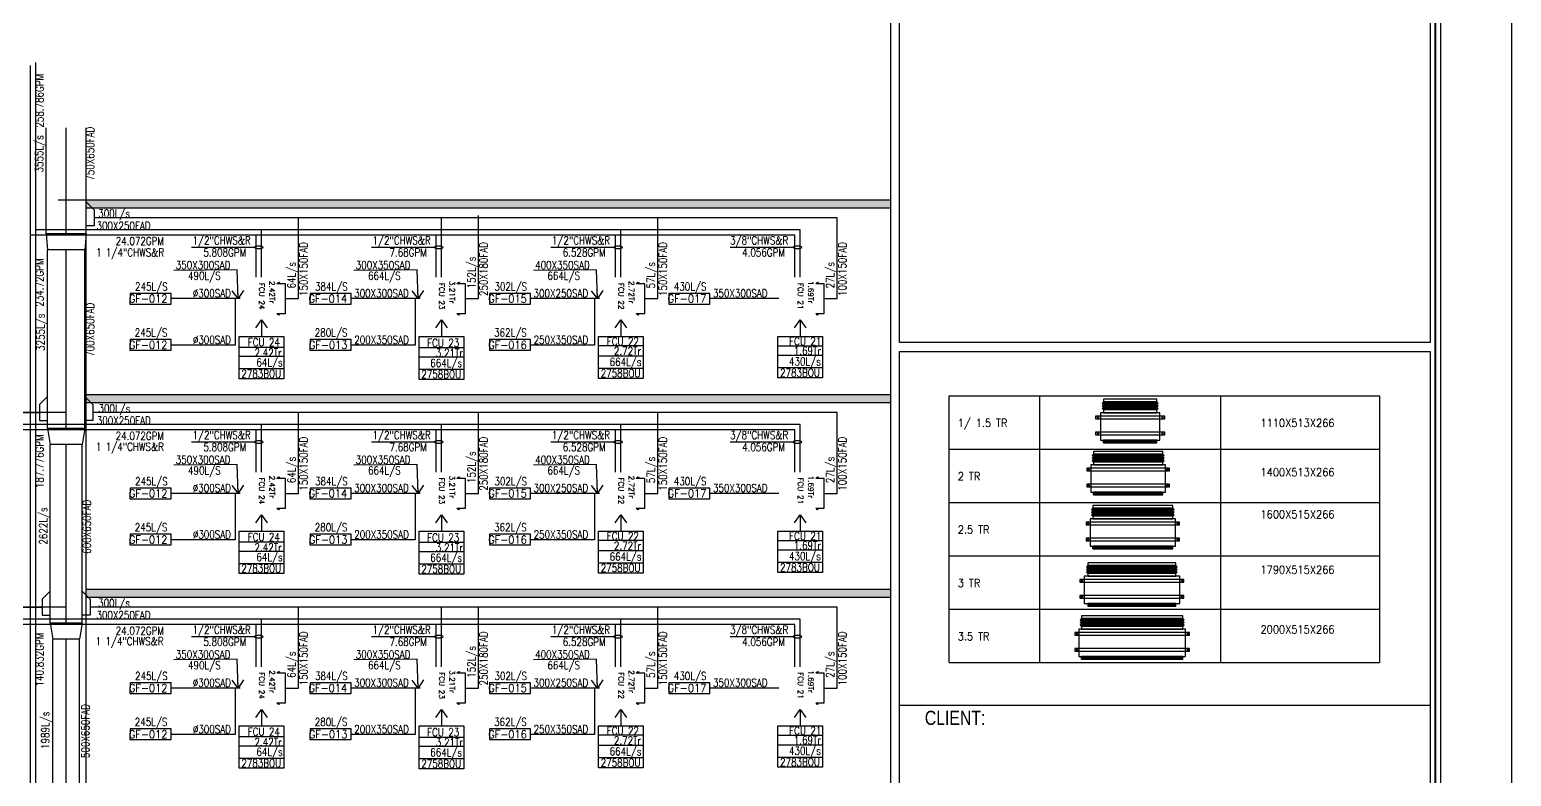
# Model space of a CAD drawing. Header units: millimetres. Extents: x -1288794 to 2153086, y -2701644 to -1428868.
# Drawn here: x 1754159 to 1781931, y -1500643 to -1486644 of the extents above; entities that cross this region are included whole.
import ezdxf

# ---------------------------------------------------------------- set-up
doc = ezdxf.new("R2010")
doc.units = ezdxf.units.MM
doc.header["$LTSCALE"] = 100
for name, color, linetype in [('A-ANNO-TEXT', 8, 'Continuous'), ('A-WALL-FULL', 8, 'Continuous'), ('AC-CHILLED WATER TEXT', 41, 'Continuous'), ('AC-CHR', 60, 'Continuous'), ('AC-CHS', 30, 'Continuous'), ('AC-FAD', 6, 'Continuous'), ('AC-FAD TEXT', 6, 'Continuous'), ('AC-HLTEXT', 100, 'Continuous'), ('AC-SAD', 3, 'Continuous'), ('AC-SAD TEXT', 3, 'Continuous'), ('DAIMENTION', 32, 'Continuous'), ('FCU-AC', 160, 'Continuous'), ('LOGO LINE', 7, 'Continuous'), ('LOGO1LINE', 7, 'Continuous'), ('TEXT', 4, 'Continuous')]:
    doc.layers.add(name, color=color, linetype=linetype)
doc.styles.add('ISTILO', font='sanss___.ttf', dxfattribs={"width": 0.8, "height": 400})
doc.styles.add('ROMAND', font='romand')
doc.styles.add('ROMANS', font='romans.shx', dxfattribs={"width": 0.8})
doc.styles.add('SIMPLEX', font='simplex.shx', dxfattribs={"width": 0.8})
doc.dimstyles.new('100 of DIM2', dxfattribs={"dimscale": 0, "dimtxt": 200, "dimasz": 150, "dimexe": 75, "dimexo": 200, "dimgap": 75, "dimtad": 1, "dimdec": 0, "dimrnd": 5, "dimzin": 0, "dimdsep": 46, "dimtxsty": 'ROMANS', "dimblk": 'ARCHTICK', "dimcen": 100, "dimclrd": 94, "dimclre": 94, "dimclrt": 2, "dimadec": 0, "dimazin": 0, "dimtfac": 1, "dimtdec": 0, "dimtofl": 0, "dimtmove": 2, "dimatfit": 3, "dimldrblk": 'OPEN90', "dimfxl": 75, "dimtolj": 1, "dimtzin": 0, "dimarcsym": 0})

# ---------------------------------------------------------------- blocks, each defined once
blk = doc.blocks.new('fcu 3.5 tr')
at = {"layer": 'FCU-AC'}
h = blk.add_hatch(dxfattribs=at)
h.set_pattern_fill('NET', color=3)
h.paths.add_polyline_path([(100970, -1580238), (99070, -1580238), (99070, -1580288), (100970, -1580288)])
for p, q in [((99045, -1579550), (99070, -1579525)), ((100995, -1579550), (99045, -1579550)), ((99045, -1579550), (99070, -1579575)), ((99045, -1579600), (99070, -1579575)), ((100995, -1579600), (99045, -1579600)), ((99045, -1579600), (99070, -1579625)), ((99045, -1579650), (99070, -1579625)), ((100995, -1579650), (99045, -1579650)), ((99045, -1579650), (99070, -1579675)), ((100970, -1579525), (99070, -1579525)), ((100970, -1579575), (99070, -1579575)), ((100970, -1579575), (99070, -1579575)), ((100970, -1579625), (99070, -1579625)), ((100970, -1579625), (99070, -1579625)), ((100995, -1579550), (100970, -1579525)), ((100995, -1579550), (100970, -1579575)), ((100995, -1579600), (100970, -1579575)), ((100995, -1579600), (100970, -1579625)), ((100995, -1579650), (100970, -1579625)), ((100995, -1579650), (100970, -1579675))]:
    blk.add_line(p, q, dxfattribs=at)
at = {"layer": 'FCU-AC', "color": 1}
for p, q in [((100970, -1579475), (99070, -1579475)), ((99070, -1579475), (99070, -1579525)), ((99070, -1579525), (100970, -1579525)), ((100970, -1579525), (100970, -1579475)), ((100970, -1579675), (99070, -1579675)), ((99070, -1579675), (99070, -1579725)), ((99070, -1579725), (100970, -1579725)), ((100970, -1579725), (100970, -1579675))]:
    blk.add_line(p, q, dxfattribs=at)
at = {"layer": 'FCU-AC', "color": 6}
for points in [[(98945, -1579838), (101095, -1579838), (101095, -1579788), (98945, -1579788)], [(98945, -1580138), (101095, -1580138), (101095, -1580088), (98945, -1580088)]]:
    blk.add_lwpolyline(points, close=True, dxfattribs=at)
at = {"layer": 'FCU-AC'}
blk.add_lwpolyline([(99020, -1580238), (101020, -1580238), (101020, -1579725), (99020, -1579725)], close=True, dxfattribs=at)
at = {"layer": 'FCU-AC', "color": 3}
blk.add_lwpolyline([(99070, -1580288), (100970, -1580288), (100970, -1580238), (99070, -1580238)], close=True, dxfattribs=at)
at = {"layer": 'FCU-AC', "color": 6}
for centre in [(98982, -1579813), (101057, -1579813), (98982, -1580113), (101057, -1580113)]:
    blk.add_circle(centre, 12.5, dxfattribs=at)
blk = doc.blocks.new('fcu-1    1.5 tr')
h = blk.add_hatch()
h.set_pattern_fill('NET', color=3)
h.paths.add_polyline_path([(78733, -1589179), (77733, -1589179), (77733, -1589229), (78733, -1589229)])
at = {"color": 3}
blk.add_lwpolyline([(77733, -1589229), (78733, -1589229), (78733, -1589179), (77733, -1589179)], close=True, dxfattribs=at)
at = {"layer": 'FCU-AC', "color": 5}
for p, q in [((77733, -1588466), (77708, -1588491)), ((78758, -1588491), (77708, -1588491)), ((77733, -1588516), (77708, -1588491)), ((77733, -1588516), (77708, -1588541)), ((78758, -1588541), (77708, -1588541)), ((77733, -1588566), (77708, -1588541)), ((78733, -1588516), (77733, -1588516)), ((78758, -1588491), (78733, -1588466)), ((78758, -1588491), (78733, -1588516)), ((78758, -1588541), (78733, -1588516)), ((78758, -1588541), (78733, -1588566)), ((77733, -1588566), (77708, -1588591)), ((78758, -1588591), (77708, -1588591)), ((77733, -1588616), (77708, -1588591)), ((78733, -1588566), (77733, -1588566)), ((78758, -1588591), (78733, -1588566)), ((78758, -1588591), (78733, -1588616))]:
    blk.add_line(p, q, dxfattribs=at)
at = {"layer": 'FCU-AC', "color": 1}
for p, q in [((78733, -1588416), (77733, -1588416)), ((77733, -1588416), (77733, -1588466)), ((77733, -1588466), (78733, -1588466)), ((78733, -1588466), (78733, -1588416)), ((78733, -1588616), (77733, -1588616)), ((77733, -1588616), (77733, -1588666)), ((77733, -1588666), (78733, -1588666)), ((78733, -1588666), (78733, -1588616))]:
    blk.add_line(p, q, dxfattribs=at)
at = {"layer": 'FCU-AC'}
for p, q in [((78733, -1588466), (77733, -1588466)), ((78788, -1588666), (77678, -1588666)), ((77678, -1588666), (77678, -1589179)), ((78788, -1589179), (78788, -1588666)), ((77678, -1589179), (78788, -1589179))]:
    blk.add_line(p, q, dxfattribs=at)
at = {"layer": 'FCU-AC', "color": 2}
for p, q in [((78733, -1588516), (77733, -1588516)), ((78733, -1588566), (77733, -1588566))]:
    blk.add_line(p, q, dxfattribs=at)
at = {"layer": 'FCU-AC', "color": 6}
for points in [[(77583, -1588779), (78883, -1588779), (78883, -1588729), (77583, -1588729)], [(77583, -1589079), (78883, -1589079), (78883, -1589029), (77583, -1589029)]]:
    blk.add_lwpolyline(points, close=True, dxfattribs=at)
for centre in [(77629, -1588755), (78837, -1588755), (77629, -1589055), (78837, -1589055)]:
    blk.add_circle(centre, 12.5, dxfattribs=at)
blk = doc.blocks.new('fcu 2 tr')
h = blk.add_hatch()
h.set_pattern_fill('NET', color=3)
h.paths.add_polyline_path([(80954, -1588493), (79654, -1588493), (79654, -1588543), (80954, -1588543)])
at = {"layer": 'FCU-AC'}
for p, q in [((79654, -1587780), (79629, -1587805)), ((80979, -1587805), (79629, -1587805)), ((79654, -1587830), (79629, -1587805)), ((79654, -1587830), (79629, -1587855)), ((80979, -1587855), (79629, -1587855)), ((79654, -1587880), (79629, -1587855)), ((79654, -1587880), (79629, -1587905)), ((80979, -1587905), (79629, -1587905)), ((79654, -1587930), (79629, -1587905)), ((80954, -1587780), (79654, -1587780)), ((80954, -1587830), (79654, -1587830)), ((80954, -1587830), (79654, -1587830)), ((80954, -1587880), (79654, -1587880)), ((80954, -1587880), (79654, -1587880)), ((80954, -1587780), (80979, -1587805)), ((80954, -1587830), (80979, -1587805)), ((80954, -1587830), (80979, -1587855)), ((80954, -1587880), (80979, -1587855)), ((80954, -1587880), (80979, -1587905)), ((80954, -1587930), (80979, -1587905))]:
    blk.add_line(p, q, dxfattribs=at)
at = {"layer": 'FCU-AC', "color": 1}
for p, q in [((80954, -1587730), (79654, -1587730)), ((79654, -1587730), (79654, -1587780)), ((79654, -1587780), (80954, -1587780)), ((80954, -1587930), (79654, -1587930)), ((79654, -1587930), (79654, -1587980)), ((79654, -1587980), (80954, -1587980)), ((80954, -1587780), (80954, -1587730)), ((80954, -1587980), (80954, -1587930))]:
    blk.add_line(p, q, dxfattribs=at)
at = {"layer": 'FCU-AC'}
blk.add_lwpolyline([(79604, -1588493), (81004, -1588493), (81004, -1587980), (79604, -1587980)], close=True, dxfattribs=at)
at = {"layer": 'FCU-AC', "color": 6}
for points in [[(79529, -1588093), (81079, -1588093), (81079, -1588043), (79529, -1588043)], [(79529, -1588393), (81079, -1588393), (81079, -1588343), (79529, -1588343)]]:
    blk.add_lwpolyline(points, close=True, dxfattribs=at)
at = {"layer": 'FCU-AC', "color": 3}
blk.add_lwpolyline([(79654, -1588543), (80954, -1588543), (80954, -1588493), (79654, -1588493)], close=True, dxfattribs=at)
at = {"layer": 'FCU-AC', "color": 6}
for centre in [(79566, -1588068), (81041, -1588068), (79566, -1588368), (81041, -1588368)]:
    blk.add_circle(centre, 12.5, dxfattribs=at)
blk = doc.blocks.new('fcu 2.5 tr')
h = blk.add_hatch()
h.set_pattern_fill('NET', color=3)
h.paths.add_polyline_path([(83172, -1587743), (81672, -1587743), (81672, -1587793), (83172, -1587793)])
at = {"layer": 'FCU-AC'}
for p, q in [((81672, -1587030), (81647, -1587055)), ((83197, -1587055), (81647, -1587055)), ((81672, -1587080), (81647, -1587055)), ((81672, -1587080), (81647, -1587105)), ((83197, -1587105), (81647, -1587105)), ((81672, -1587130), (81647, -1587105)), ((81672, -1587130), (81647, -1587155)), ((83197, -1587155), (81647, -1587155)), ((81672, -1587180), (81647, -1587155)), ((83172, -1587030), (81672, -1587030)), ((83172, -1587080), (81672, -1587080)), ((83172, -1587080), (81672, -1587080)), ((83172, -1587130), (81672, -1587130)), ((83172, -1587130), (81672, -1587130)), ((83197, -1587055), (83172, -1587030)), ((83197, -1587055), (83172, -1587080)), ((83197, -1587105), (83172, -1587080)), ((83197, -1587105), (83172, -1587130)), ((83197, -1587155), (83172, -1587130)), ((83197, -1587155), (83172, -1587180))]:
    blk.add_line(p, q, dxfattribs=at)
at = {"layer": 'FCU-AC', "color": 1}
for p, q in [((83172, -1586980), (81672, -1586980)), ((81672, -1586980), (81672, -1587030)), ((81672, -1587030), (83172, -1587030)), ((83172, -1587030), (83172, -1586980)), ((83172, -1587180), (81672, -1587180)), ((81672, -1587180), (81672, -1587230)), ((81672, -1587230), (83172, -1587230)), ((83172, -1587230), (83172, -1587180))]:
    blk.add_line(p, q, dxfattribs=at)
at = {"layer": 'FCU-AC', "color": 6}
for points in [[(81547, -1587343), (83297, -1587343), (83297, -1587293), (81547, -1587293)], [(81547, -1587643), (83297, -1587643), (83297, -1587593), (81547, -1587593)]]:
    blk.add_lwpolyline(points, close=True, dxfattribs=at)
at = {"layer": 'FCU-AC'}
blk.add_lwpolyline([(81622, -1587743), (83222, -1587743), (83222, -1587230), (81622, -1587230)], close=True, dxfattribs=at)
at = {"layer": 'FCU-AC', "color": 3}
blk.add_lwpolyline([(81672, -1587793), (83172, -1587793), (83172, -1587743), (81672, -1587743)], close=True, dxfattribs=at)
at = {"layer": 'FCU-AC', "color": 6}
for centre in [(81584, -1587318), (83259, -1587318), (81584, -1587618), (83259, -1587618)]:
    blk.add_circle(centre, 12.5, dxfattribs=at)
blk = doc.blocks.new('fcu 3 tr')
h = blk.add_hatch()
h.set_pattern_fill('NET', color=3)
h.paths.add_polyline_path([(86304, -1585367), (84654, -1585367), (84654, -1585417), (86304, -1585417)])
at = {"layer": 'FCU-AC'}
for p, q in [((84654, -1584654), (84629, -1584679)), ((86304, -1584654), (84654, -1584654)), ((86304, -1584654), (86329, -1584679)), ((86329, -1584679), (84629, -1584679)), ((84654, -1584704), (84629, -1584679)), ((84654, -1584704), (84629, -1584729)), ((86329, -1584729), (84629, -1584729)), ((84654, -1584754), (84629, -1584729)), ((84654, -1584754), (84629, -1584779)), ((86329, -1584779), (84629, -1584779)), ((84654, -1584804), (84629, -1584779)), ((86304, -1584704), (84654, -1584704)), ((86304, -1584704), (84654, -1584704)), ((86304, -1584754), (84654, -1584754)), ((86304, -1584754), (84654, -1584754)), ((86304, -1584704), (86329, -1584679)), ((86304, -1584704), (86329, -1584729)), ((86304, -1584754), (86329, -1584729)), ((86304, -1584754), (86329, -1584779)), ((86304, -1584804), (86329, -1584779))]:
    blk.add_line(p, q, dxfattribs=at)
at = {"layer": 'FCU-AC', "color": 1}
for p, q in [((86304, -1584604), (84654, -1584604)), ((84654, -1584604), (84654, -1584654)), ((84654, -1584654), (86304, -1584654)), ((86304, -1584654), (86304, -1584604)), ((86304, -1584804), (84654, -1584804)), ((84654, -1584804), (84654, -1584854)), ((84654, -1584854), (86304, -1584854)), ((86304, -1584854), (86304, -1584804))]:
    blk.add_line(p, q, dxfattribs=at)
at = {"layer": 'FCU-AC', "color": 6}
for points in [[(84504, -1584967), (86454, -1584967), (86454, -1584917), (84504, -1584917)], [(84504, -1585267), (86454, -1585267), (86454, -1585217), (84504, -1585217)]]:
    blk.add_lwpolyline(points, close=True, dxfattribs=at)
at = {"layer": 'FCU-AC'}
blk.add_lwpolyline([(84584, -1585367), (86374, -1585367), (86374, -1584854), (84584, -1584854)], close=True, dxfattribs=at)
at = {"layer": 'FCU-AC', "color": 3}
blk.add_lwpolyline([(84654, -1585417), (86304, -1585417), (86304, -1585367), (84654, -1585367)], close=True, dxfattribs=at)
at = {"layer": 'FCU-AC', "color": 6}
for centre in [(84544, -1584942), (86414, -1584942), (84544, -1585242), (86414, -1585242)]:
    blk.add_circle(centre, 12.5, dxfattribs=at)
blk = doc.blocks.new('A$C14952670')
at = {"layer": 'AC-FAD', "linetype": 'ByBlock'}
for p, q in [((29, 136), (0, 105)), ((30, 159), (1, 128)), ((30, 0), (30, 159)), ((589, 0), (30, 0)), ((589, 159), (589, 0)), ((589, 159), (619, 129)), ((589, 144), (619, 114))]:
    blk.add_line(p, q, dxfattribs=at)
blk = doc.blocks.new('_ArchTick')
at = {"color": 0, "linetype": 'ByBlock', "const_width": 0.15}
blk.add_lwpolyline([(-0.5, -0.5), (0.5, 0.5)], dxfattribs=at)

msp = doc.modelspace()

# ---------------------------------------------------------------- hatches: boundary and pattern name
at = {"layer": 'A-WALL-FULL', "true_color": 0xf26722}
h = msp.add_hatch(dxfattribs=at)
h.set_pattern_fill('AR-CONC', color=30)
h.set_pattern_definition([(50, (31557.68, 25700), (182.184669, -15.939086), [19.05, -209.55]), (355, (31557.68, 25700), (-35.243421, 191.056845), [15.24, -167.640584]), (100.451445, (31572.86, 25698.67), (146.941247, 175.117752), [16.190009, -178.090245]), (46.1842, (31557.68, 25750.8), (271.07904, -42.042328), [28.575, -314.325]), (96.635558, (31580.27, 25747.3), (237.404134, 247.426125), [24.285023, -267.135608]), (351.184151, (31557.68, 25750.8), (237.404134, 247.426125), [22.859967, -251.459732]), (21, (31583.08, 25738.1), (151.614391, -102.265198), [19.05, -209.55]), (326, (31583.08, 25738.1), (61.802028, 184.187966), [15.24, -167.64]), (71.451445, (31595.72, 25729.58), (213.416419, 81.922769), [16.190009, -178.089938]), (37.5, (31557.68, 25700), (3.0886033, 84.5550389), [0, -165.608, 0, -170.18, 0, -168.275]), (7.5, (31557.68, 25700), (66.8196625, 100.1805748), [0, -97.028, 0, -161.798, 0, -64.135]), (327.5, (31501.04, 25700), (135.5905952, -5.728744), [0, -63.5, 0, -198.12, 0, -262.89]), (317.5, (31475.64, 25700), (148.1291814, 25.426491), [0, -82.55, 0, -131.572, 0, -186.69])])
h.paths.add_polyline_path([(1770296.5, -1489835.5), (1755218.3, -1489835.5), (1755218.3, -1489985.5), (1770296.5, -1489985.5)])
h = msp.add_hatch(dxfattribs=at)
h.set_pattern_fill('AR-CONC', color=30)
h.set_pattern_definition([(50, (0, 22050), (182.184669, -15.939086), [19.05, -209.55]), (355, (0, 22050), (-35.243421, 191.056845), [15.24, -167.640584]), (100.451445, (15.18, 22048.67), (146.941247, 175.117752), [16.190009, -178.090245]), (46.1842, (0, 22100.8), (271.07904, -42.042328), [28.575, -314.325]), (96.635558, (22.6, 22097.3), (237.404134, 247.426125), [24.285023, -267.135608]), (351.184151, (0, 22100.8), (237.404134, 247.426125), [22.859967, -251.459732]), (21, (25.4, 22088.1), (151.614391, -102.265198), [19.05, -209.55]), (326, (25.4, 22088.1), (61.802028, 184.187966), [15.24, -167.64]), (71.451445, (38.03, 22079.58), (213.416419, 81.922769), [16.190009, -178.089938]), (37.5, (0, 22050), (3.0886033, 84.5550389), [0, -165.608, 0, -170.18, 0, -168.275]), (7.5, (0, 22050), (66.8196625, 100.1805748), [0, -97.028, 0, -161.798, 0, -64.135]), (327.5, (-56.64, 22050), (135.5905952, -5.728744), [0, -63.5, 0, -198.12, 0, -262.89]), (317.5, (-82.04, 22050), (148.1291814, 25.426491), [0, -82.55, 0, -131.572, 0, -186.69])])
h.paths.add_polyline_path([(1718990.8, -1493635.5), (1718990.8, -1493485.5), (1704697.8, -1493485.5), (1704697.8, -1493635.5)])
h.paths.add_polyline_path([(1751078, -1493635.5), (1751078, -1493485.5), (1723660.6, -1493485.5), (1723660.6, -1493635.5)])
h.paths.add_polyline_path([(1755218.3, -1493485.5), (1755218.3, -1493635.5), (1770296.5, -1493635.5), (1770296.5, -1493485.5)])
h = msp.add_hatch(dxfattribs=at)
h.set_pattern_fill('AR-CONC', color=30)
h.set_pattern_definition([(50, (0, 18400), (182.184669, -15.939086), [19.05, -209.55]), (355, (0, 18400), (-35.243421, 191.056845), [15.24, -167.640584]), (100.451445, (15.18, 18398.67), (146.941247, 175.117752), [16.190009, -178.090245]), (46.1842, (0, 18450.8), (271.07904, -42.042328), [28.575, -314.325]), (96.635558, (22.6, 18447.3), (237.404134, 247.426125), [24.285023, -267.135608]), (351.184151, (0, 18450.8), (237.404134, 247.426125), [22.859967, -251.459732]), (21, (25.4, 18438.1), (151.614391, -102.265198), [19.05, -209.55]), (326, (25.4, 18438.1), (61.802028, 184.187966), [15.24, -167.64]), (71.451445, (38.03, 18429.58), (213.416419, 81.922769), [16.190009, -178.089938]), (37.5, (0, 18400), (3.0886033, 84.5550389), [0, -165.608, 0, -170.18, 0, -168.275]), (7.5, (0, 18400), (66.8196625, 100.1805748), [0, -97.028, 0, -161.798, 0, -64.135]), (327.5, (-56.64, 18400), (135.5905952, -5.728744), [0, -63.5, 0, -198.12, 0, -262.89]), (317.5, (-82.04, 18400), (148.1291814, 25.426491), [0, -82.55, 0, -131.572, 0, -186.69])])
h.paths.add_polyline_path([(1718990.8, -1497285.5), (1718990.8, -1497135.5), (1704697.8, -1497135.5), (1704697.8, -1497285.5)])
h.paths.add_polyline_path([(1755218.3, -1497135.5), (1755218.3, -1497285.5), (1770296.5, -1497285.5), (1770296.5, -1497135.5)])
h.paths.add_polyline_path([(1751078, -1497285.5), (1751078, -1497135.5), (1723660.6, -1497135.5), (1723660.6, -1497285.5)])

# ---------------------------------------------------------------- linework, layer by layer
at = {"layer": 'A-ANNO-TEXT'}
for points in [[(1756810.9, -1491587.9), (1756041.4, -1491587.9), (1756040.1, -1491788.2), (1756809.7, -1491788.2)], [(1760184.7, -1491587.9), (1759415.1, -1491587.9), (1759413.8, -1491788.2), (1760183.4, -1491788.2)], [(1763546.7, -1491587.9), (1762777.1, -1491587.9), (1762775.8, -1491788.2), (1763545.4, -1491788.2)], [(1766909, -1491587.9), (1766139.4, -1491587.9), (1766138.1, -1491788.2), (1766907.7, -1491788.2)], [(1756810.3, -1492451.1), (1756040.8, -1492451.1), (1756039.5, -1492651.5), (1756809, -1492651.5)], [(1760184.1, -1492451.1), (1759414.5, -1492451.1), (1759413.2, -1492651.5), (1760182.8, -1492651.5)], [(1763546.1, -1492451.1), (1762776.5, -1492451.1), (1762775.2, -1492651.5), (1763544.8, -1492651.5)], [(1756810.9, -1495237.9), (1756041.4, -1495237.9), (1756040.1, -1495438.2), (1756809.7, -1495438.2)], [(1760184.7, -1495237.9), (1759415.1, -1495237.9), (1759413.8, -1495438.2), (1760183.4, -1495438.2)], [(1763546.7, -1495237.9), (1762777.1, -1495237.9), (1762775.8, -1495438.2), (1763545.4, -1495438.2)], [(1766909, -1495237.9), (1766139.4, -1495237.9), (1766138.1, -1495438.2), (1766907.7, -1495438.2)], [(1756810.3, -1496101.1), (1756040.8, -1496101.1), (1756039.5, -1496301.5), (1756809, -1496301.5)], [(1760184.1, -1496101.1), (1759414.5, -1496101.1), (1759413.2, -1496301.5), (1760182.8, -1496301.5)], [(1763546.1, -1496101.1), (1762776.5, -1496101.1), (1762775.2, -1496301.5), (1763544.8, -1496301.5)], [(1756810.9, -1498887.9), (1756041.4, -1498887.9), (1756040.1, -1499088.2), (1756809.7, -1499088.2)], [(1760184.7, -1498887.9), (1759415.1, -1498887.9), (1759413.8, -1499088.2), (1760183.4, -1499088.2)], [(1763546.7, -1498887.9), (1762777.1, -1498887.9), (1762775.8, -1499088.2), (1763545.4, -1499088.2)], [(1766909, -1498887.9), (1766139.4, -1498887.9), (1766138.1, -1499088.2), (1766907.7, -1499088.2)], [(1756810.3, -1499751.1), (1756040.8, -1499751.1), (1756039.5, -1499951.5), (1756809, -1499951.5)], [(1760184.1, -1499751.1), (1759414.5, -1499751.1), (1759413.2, -1499951.5), (1760182.8, -1499951.5)], [(1763546.1, -1499751.1), (1762776.5, -1499751.1), (1762775.2, -1499951.5), (1763544.8, -1499951.5)]]:
    msp.add_lwpolyline(points, close=True, dxfattribs=at)
at = {"layer": 'A-WALL-FULL'}
for p, q in [((1755218.3, -1508235.5), (1755218.3, -1489835.5)), ((1755218.3, -1489835.5), (1770296.5, -1489835.5)), ((1755218.3, -1489985.5), (1770296.5, -1489985.5)), ((1755218.3, -1493485.5), (1770296.5, -1493485.5)), ((1755218.3, -1493635.5), (1770296.5, -1493635.5)), ((1755218.3, -1497135.5), (1770296.5, -1497135.5)), ((1755218.3, -1497285.5), (1770296.5, -1497285.5))]:
    msp.add_line(p, q, dxfattribs=at)
at = {"layer": 'AC-CHILLED WATER TEXT'}
for p, q in [((1758374.9, -1490725.3), (1757193, -1490725.3)), ((1761748.6, -1490725.3), (1760566.8, -1490725.3)), ((1765110.6, -1490725.3), (1763928.8, -1490725.3)), ((1768472.9, -1490725.3), (1767291.1, -1490725.3)), ((1758374.9, -1494375.3), (1757193, -1494375.3)), ((1761748.6, -1494375.3), (1760566.8, -1494375.3)), ((1765110.6, -1494375.3), (1763928.8, -1494375.3)), ((1768472.9, -1494375.3), (1767291.1, -1494375.3)), ((1758374.9, -1498025.3), (1757193, -1498025.3)), ((1761748.6, -1498025.3), (1760566.8, -1498025.3)), ((1765110.6, -1498025.3), (1763928.8, -1498025.3)), ((1768472.9, -1498025.3), (1767291.1, -1498025.3))]:
    msp.add_line(p, q, dxfattribs=at)
at = {"layer": 'AC-CHILLED WATER TEXT', "extrusion": (0, 0, -1)}
for centre in [(1758454.4, -1490725.3), (1761828.2, -1490725.3), (1765190.2, -1490725.3), (1768552.5, -1490725.3), (1758454.4, -1494375.3), (1761828.2, -1494375.3), (1765190.2, -1494375.3), (1768552.5, -1494375.3), (1758454.4, -1498025.3), (1761828.2, -1498025.3), (1765190.2, -1498025.3), (1768552.5, -1498025.3)]:
    msp.add_ellipse(centre, major_axis=(-79.6, 0), ratio=0.2791271, dxfattribs=at)
at = {"layer": 'AC-CHR'}
for p, q in [((1754168.8, -1487317.9), (1754168.8, -1508746.8)), ((1768502.1, -1490496.8), (1754168.8, -1490496.8)), ((1758404.1, -1491287.2), (1758404.1, -1490496.8)), ((1761777.8, -1491287.2), (1761777.8, -1490496.8)), ((1765139.8, -1491287.2), (1765139.8, -1490496.8)), ((1768502.1, -1491287.2), (1768502.1, -1490496.8)), ((1768502.1, -1494146.8), (1740054.7, -1494146.8)), ((1758404.1, -1494937.2), (1758404.1, -1494146.8)), ((1761777.8, -1494937.2), (1761777.8, -1494146.8)), ((1765139.8, -1494937.2), (1765139.8, -1494146.8)), ((1768502.1, -1494937.2), (1768502.1, -1494146.8)), ((1768502.1, -1497796.8), (1740054.7, -1497796.8)), ((1758404.1, -1498587.2), (1758404.1, -1497796.8)), ((1761777.8, -1498587.2), (1761777.8, -1497796.8)), ((1765139.8, -1498587.2), (1765139.8, -1497796.8)), ((1768502.1, -1498587.2), (1768502.1, -1497796.8))]:
    msp.add_line(p, q, dxfattribs=at)
at = {"layer": 'AC-CHS'}
for p, q in [((1754268.8, -1487257.5), (1754268.8, -1508648.1)), ((1755218.3, -1489835.5), (1755218.3, -1488482.9)), ((1754693.3, -1489837.7), (1755218.3, -1489837.7)), ((1761877.8, -1491287.2), (1761877.8, -1490169.5)), ((1768602.1, -1490398.1), (1754268.8, -1490398.1)), ((1758504.1, -1491287.2), (1758504.1, -1490398.1)), ((1765239.8, -1491287.2), (1765239.8, -1490398.1)), ((1768602.1, -1491287.2), (1768602.1, -1490398.1)), ((1768602.1, -1494048.1), (1740154.7, -1494048.1)), ((1758504.1, -1494937.2), (1758504.1, -1494048.1)), ((1761877.8, -1494937.2), (1761877.8, -1494048.1)), ((1765239.8, -1494937.2), (1765239.8, -1494048.1)), ((1768602.1, -1494937.2), (1768602.1, -1494048.1)), ((1768602.1, -1497698.1), (1740154.7, -1497698.1)), ((1758504.1, -1498587.2), (1758504.1, -1497698.1)), ((1761877.8, -1498587.2), (1761877.8, -1497469.5)), ((1765239.8, -1498587.2), (1765239.8, -1497698.1)), ((1768602.1, -1498587.2), (1768602.1, -1497698.1))]:
    msp.add_line(p, q, dxfattribs=at)
at = {"layer": 'AC-FAD'}
for p, q in [((1754468.3, -1490469.5), (1754468.3, -1488482.9)), ((1754843.3, -1490469.5), (1754843.3, -1488482.9)), ((1755218.3, -1490469.5), (1755218.3, -1488482.9)), ((1755218.3, -1489869.5), (1755368.3, -1490019.5)), ((1755368.3, -1490019.5), (1755368.3, -1490319.5)), ((1769296.6, -1490169.5), (1755368.3, -1490169.5)), ((1759198.6, -1491687.2), (1759198.6, -1490169.5)), ((1762572.3, -1491687.2), (1762572.3, -1490129.9)), ((1765934.3, -1491687.2), (1765934.3, -1490169.5)), ((1769296.6, -1491687.2), (1769296.6, -1490169.5)), ((1755218.3, -1490469.5), (1754468.3, -1490469.5)), ((1754468.3, -1490469.5), (1754493.3, -1490769.5)), ((1755218.3, -1490469.5), (1755193.3, -1490769.5)), ((1755368.3, -1490319.5), (1755218.3, -1490319.5)), ((1754493.3, -1494119.5), (1754493.3, -1490769.5)), ((1755193.3, -1490769.5), (1754493.3, -1490769.5)), ((1754843.3, -1494119.5), (1754843.3, -1490769.5)), ((1755193.3, -1494119.5), (1755193.3, -1490769.5)), ((1758953.3, -1491687.2), (1759198.6, -1491687.2)), ((1762327.1, -1491687.2), (1762572.3, -1491687.2)), ((1765689.1, -1491687.2), (1765934.3, -1491687.2)), ((1769051.4, -1491687.2), (1769296.6, -1491687.2)), ((1754493.3, -1493519.5), (1754343.3, -1493669.5)), ((1755193.3, -1493519.5), (1755343.3, -1493669.5)), ((1754843.3, -1493819.5), (1740849.2, -1493819.5)), ((1740849.2, -1493819.5), (1754343.3, -1493819.5)), ((1754343.3, -1493669.5), (1754343.3, -1493969.5)), ((1755343.3, -1493669.5), (1755343.3, -1493969.5)), ((1769296.6, -1493819.5), (1755343.3, -1493819.5)), ((1759198.6, -1495337.2), (1759198.6, -1493819.5)), ((1762572.3, -1495337.2), (1762572.3, -1493819.5)), ((1765934.3, -1495337.2), (1765934.3, -1493819.5)), ((1769296.6, -1495337.2), (1769296.6, -1493819.5)), ((1754343.3, -1493969.5), (1754493.3, -1493969.5)), ((1755193.3, -1494119.5), (1754493.3, -1494119.5)), ((1754493.3, -1494119.5), (1754543.3, -1494419.5)), ((1755193.3, -1494119.5), (1755143.3, -1494419.5)), ((1755343.3, -1493969.5), (1755193.3, -1493969.5)), ((1754543.3, -1497769.5), (1754543.3, -1494419.5)), ((1755143.3, -1494419.5), (1754543.3, -1494419.5)), ((1754843.3, -1497769.5), (1754843.3, -1494419.5)), ((1755143.3, -1497769.5), (1755143.3, -1494419.5)), ((1758953.3, -1495337.2), (1759198.6, -1495337.2)), ((1762327.1, -1495337.2), (1762572.3, -1495337.2)), ((1765689.1, -1495337.2), (1765934.3, -1495337.2)), ((1769051.4, -1495337.2), (1769296.6, -1495337.2)), ((1754543.3, -1497169.5), (1754393.3, -1497319.5)), ((1755143.3, -1497169.5), (1755293.3, -1497319.5)), ((1754393.3, -1497319.5), (1754393.3, -1497619.5)), ((1755293.3, -1497319.5), (1755293.3, -1497619.5)), ((1754843.3, -1497469.5), (1740849.2, -1497469.5)), ((1740849.2, -1497469.5), (1754393.3, -1497469.5)), ((1754393.3, -1497619.5), (1754543.3, -1497619.5)), ((1755293.3, -1497619.5), (1755143.3, -1497619.5)), ((1769296.6, -1497469.5), (1755293.3, -1497469.5)), ((1759198.6, -1498987.2), (1759198.6, -1497469.5)), ((1762572.3, -1498987.2), (1762572.3, -1497469.5)), ((1765934.3, -1498987.2), (1765934.3, -1497469.5)), ((1769296.6, -1498987.2), (1769296.6, -1497469.5)), ((1755143.3, -1497769.5), (1754543.3, -1497769.5)), ((1754543.3, -1497769.5), (1754593.3, -1498069.5)), ((1755143.3, -1497769.5), (1755093.3, -1498069.5)), ((1754593.3, -1501419.5), (1754593.3, -1498069.5)), ((1755093.3, -1498069.5), (1754593.3, -1498069.5)), ((1754843.3, -1501419.5), (1754843.3, -1498069.5)), ((1755093.3, -1501419.5), (1755093.3, -1498069.5)), ((1758953.3, -1498987.2), (1759198.6, -1498987.2)), ((1762327.1, -1498987.2), (1762572.3, -1498987.2)), ((1765689.1, -1498987.2), (1765934.3, -1498987.2)), ((1769051.4, -1498987.2), (1769296.6, -1498987.2))]:
    msp.add_line(p, q, dxfattribs=at)
at = {"layer": 'AC-SAD'}
for p, q in [((1758104.1, -1491687.2), (1756810.3, -1491687.2)), ((1758012.6, -1491687.2), (1758012.6, -1492557.8)), ((1761477.8, -1491687.2), (1760184, -1491687.2)), ((1761386.4, -1491687.2), (1761386.4, -1492557.8)), ((1764839.8, -1491687.2), (1763546, -1491687.2)), ((1764748.4, -1491687.2), (1764748.4, -1492557.8)), ((1768202.1, -1491687.2), (1766908.3, -1491687.2)), ((1758012.6, -1492557.8), (1756809.7, -1492557.8)), ((1761386.4, -1492557.8), (1760183.4, -1492557.8)), ((1764748.4, -1492557.8), (1763545.4, -1492557.8)), ((1758104.1, -1495337.2), (1756810.3, -1495337.2)), ((1758012.6, -1495337.2), (1758012.6, -1496207.8)), ((1761477.8, -1495337.2), (1760184, -1495337.2)), ((1761386.4, -1495337.2), (1761386.4, -1496207.8)), ((1764839.8, -1495337.2), (1763546, -1495337.2)), ((1764748.4, -1495337.2), (1764748.4, -1496207.8)), ((1768202.1, -1495337.2), (1766908.3, -1495337.2)), ((1758012.6, -1496207.8), (1756809.7, -1496207.8)), ((1761386.4, -1496207.8), (1760183.4, -1496207.8)), ((1764748.4, -1496207.8), (1763545.4, -1496207.8)), ((1758104.1, -1498987.2), (1756810.3, -1498987.2)), ((1758012.6, -1498987.2), (1758012.6, -1499857.8)), ((1761477.8, -1498987.2), (1760184, -1498987.2)), ((1761386.4, -1498987.2), (1761386.4, -1499857.8)), ((1764839.8, -1498987.2), (1763546, -1498987.2)), ((1764748.4, -1498987.2), (1764748.4, -1499857.8)), ((1768202.1, -1498987.2), (1766908.3, -1498987.2)), ((1758012.6, -1499857.8), (1756809.7, -1499857.8)), ((1761386.4, -1499857.8), (1760183.4, -1499857.8)), ((1764748.4, -1499857.8), (1763545.4, -1499857.8))]:
    msp.add_line(p, q, dxfattribs=at)
at = {"layer": 'AC-SAD TEXT'}
for p, q in [((1758922.6, -1492599.9), (1758085.5, -1492599.9)), ((1762296.3, -1492611.8), (1761459.3, -1492611.8)), ((1765658.4, -1492572.6), (1764821.3, -1492572.6)), ((1769020.7, -1492577.6), (1768183.6, -1492577.6)), ((1758922.6, -1492774.6), (1758085.5, -1492774.6)), ((1758922.6, -1493005.8), (1758085.5, -1493005.8)), ((1762296.3, -1492785.2), (1761459.3, -1492785.2)), ((1762296.3, -1493016.4), (1761459.3, -1493016.4)), ((1765658.4, -1492765.4), (1764821.3, -1492765.4)), ((1765658.4, -1492996.6), (1764821.3, -1492996.6)), ((1769020.7, -1492755.3), (1768183.6, -1492755.3)), ((1769020.7, -1492986.5), (1768183.6, -1492986.5)), ((1758922.6, -1496249.9), (1758085.5, -1496249.9)), ((1762296.3, -1496261.8), (1761459.3, -1496261.8)), ((1765658.4, -1496222.6), (1764821.3, -1496222.6)), ((1769020.7, -1496227.6), (1768183.6, -1496227.6)), ((1758922.6, -1496424.6), (1758085.5, -1496424.6)), ((1762296.3, -1496435.2), (1761459.3, -1496435.2)), ((1765658.4, -1496415.4), (1764821.3, -1496415.4)), ((1769020.7, -1496405.3), (1768183.6, -1496405.3)), ((1758922.6, -1496655.8), (1758085.5, -1496655.8)), ((1762296.3, -1496666.4), (1761459.3, -1496666.4)), ((1765658.4, -1496646.6), (1764821.3, -1496646.6)), ((1769020.7, -1496636.5), (1768183.6, -1496636.5)), ((1758922.6, -1499899.9), (1758085.5, -1499899.9)), ((1762296.3, -1499911.8), (1761459.3, -1499911.8)), ((1765658.4, -1499872.6), (1764821.3, -1499872.6)), ((1769020.7, -1499877.6), (1768183.6, -1499877.6)), ((1758922.6, -1500074.6), (1758085.5, -1500074.6)), ((1762296.3, -1500085.2), (1761459.3, -1500085.2)), ((1765658.4, -1500065.4), (1764821.3, -1500065.4)), ((1769020.7, -1500055.3), (1768183.6, -1500055.3)), ((1758922.6, -1500305.8), (1758085.5, -1500305.8)), ((1762296.3, -1500316.4), (1761459.3, -1500316.4)), ((1765658.4, -1500296.6), (1764821.3, -1500296.6)), ((1769020.7, -1500286.5), (1768183.6, -1500286.5))]:
    msp.add_line(p, q, dxfattribs=at)
for points in [[(1758922.6, -1493190.3), (1758085.5, -1493190.3), (1758085.5, -1492394.9), (1758922.6, -1492394.9)], [(1762296.3, -1493200.9), (1761459.3, -1493200.9), (1761459.3, -1492394.9), (1762296.3, -1492394.9)], [(1765658.4, -1493181.1), (1764821.3, -1493181.1), (1764821.3, -1492394.9), (1765658.4, -1492394.9)], [(1769020.7, -1493171), (1768183.6, -1493171), (1768183.6, -1492394.9), (1769020.7, -1492394.9)], [(1758922.6, -1496840.3), (1758085.5, -1496840.3), (1758085.5, -1496044.9), (1758922.6, -1496044.9)], [(1762296.3, -1496850.9), (1761459.3, -1496850.9), (1761459.3, -1496044.9), (1762296.3, -1496044.9)], [(1765658.4, -1496831.1), (1764821.3, -1496831.1), (1764821.3, -1496044.9), (1765658.4, -1496044.9)], [(1769020.7, -1496821), (1768183.6, -1496821), (1768183.6, -1496044.9), (1769020.7, -1496044.9)], [(1758922.6, -1500490.3), (1758085.5, -1500490.3), (1758085.5, -1499694.9), (1758922.6, -1499694.9)], [(1762296.3, -1500500.9), (1761459.3, -1500500.9), (1761459.3, -1499694.9), (1762296.3, -1499694.9)], [(1765658.4, -1500481.1), (1764821.3, -1500481.1), (1764821.3, -1499694.9), (1765658.4, -1499694.9)], [(1769020.7, -1500471), (1768183.6, -1500471), (1768183.6, -1499694.9), (1769020.7, -1499694.9)]]:
    msp.add_lwpolyline(points, close=True, dxfattribs=at)
at = {"layer": 'DAIMENTION', "color": 3}
msp.add_line((1779459.9, -1493508.5), (1779459.9, -1498508.5), dxfattribs=at)
at = {"layer": 'FCU-AC', "color": 3}
for p, q in [((1771394.9, -1493508.5), (1779459.9, -1493508.5)), ((1771394.9, -1498508.5), (1771394.9, -1493508.5)), ((1773091.6, -1498508.5), (1773091.6, -1493508.5)), ((1776478.7, -1493508.5), (1776478.7, -1498508.5)), ((1771394.9, -1494508.5), (1779459.9, -1494508.5)), ((1771394.9, -1495508.5), (1779459.9, -1495508.5)), ((1771394.9, -1496508.5), (1779459.9, -1496508.5)), ((1771394.9, -1497508.5), (1779459.9, -1497508.5)), ((1771394.9, -1498508.5), (1779459.9, -1498508.5))]:
    msp.add_line(p, q, dxfattribs=at)
at = {"layer": 'LOGO LINE'}
msp.add_line((1770462.2, -1499307.1), (1780406.4, -1499307.1), dxfattribs=at)
msp.add_lwpolyline([(1781931.1, -1519493.9), (1703173, -1519493.9), (1703173, -1463806.4), (1781931.1, -1463806.4)], close=True, dxfattribs=at)
at = {"layer": 'LOGO1LINE'}
for points in [[(1780605.2, -1518168), (1704498.9, -1518168), (1704498.9, -1465132.3), (1780605.2, -1465132.3)], [(1770296.5, -1517969.1), (1704697.8, -1517969.1), (1704697.8, -1465331.1), (1770296.5, -1465331.1)], [(1780406.4, -1492511.9), (1770462.2, -1492511.9), (1770462.2, -1476899.6), (1780406.4, -1476899.6)], [(1780406.4, -1501958.9), (1770462.2, -1501958.9), (1770462.2, -1492677.7), (1780406.4, -1492677.7)]]:
    msp.add_lwpolyline(points, close=True, dxfattribs=at)
at = {"layer": 'LOGO1LINE', "const_width": 39.8}
msp.add_lwpolyline([(1780505.7, -1518068.5), (1704598.4, -1518068.5), (1704598.4, -1465231.7), (1780505.7, -1465231.7)], close=True, dxfattribs=at)

# ---------------------------------------------------------------- block references
at = {"layer": 'AC-FAD', "xscale": -1, "rotation": 90}
for p in [(1758953.3, -1491377.7), (1762327.1, -1491377.7), (1765689.1, -1491377.7), (1769051.4, -1491377.7), (1758953.3, -1495027.7), (1762327.1, -1495027.7), (1765689.1, -1495027.7), (1769051.4, -1495027.7), (1758953.3, -1498677.7), (1762327.1, -1498677.7), (1765689.1, -1498677.7), (1769051.4, -1498677.7)]:
    msp.add_blockref('A$C14952670', p, dxfattribs=at)
at = {"layer": 'FCU-AC'}
for name, p in [('fcu-1    1.5 tr', (1696555.2, 94841.3)), ('fcu 2 tr', (1694443.7, 93175.7))]:
    msp.add_blockref(name, p, dxfattribs=at)
at = {"layer": 'FCU-AC', "color": 3}
for name, p in [('fcu 2.5 tr', (1692415.2, 91413.6)), ('fcu 3 tr', (1689340.2, 87963.7)), ('fcu 3.5 tr', (1674805.3, 81842.5))]:
    msp.add_blockref(name, p, dxfattribs=at)

# ---------------------------------------------------------------- texts
at = {"layer": 'A-ANNO-TEXT', "style": 'ROMANS', "width": 0.9}
for s, p in [('GF-012', (1756020.4, -1491762.2)), ('GF-014', (1759387.7, -1491762.2)), ('GF-015', (1762756.1, -1491762.2)), ('GF-017', (1766118.4, -1491762.2)), ('GF-012', (1756019.6, -1492630)), ('GF-013', (1759393.3, -1492630)), ('GF-016', (1762755.3, -1492630)), ('GF-012', (1756020.4, -1495412.2)), ('GF-014', (1759387.7, -1495412.2)), ('GF-015', (1762756.1, -1495412.2)), ('GF-017', (1766118.4, -1495412.2)), ('GF-012', (1756019.6, -1496280)), ('GF-013', (1759393.3, -1496280)), ('GF-016', (1762755.3, -1496280)), ('GF-012', (1756020.4, -1499062.2)), ('GF-014', (1759387.7, -1499062.2)), ('GF-015', (1762756.1, -1499062.2)), ('GF-017', (1766118.4, -1499062.2)), ('GF-012', (1756019.6, -1499930)), ('GF-013', (1759393.3, -1499930)), ('GF-016', (1762755.3, -1499930))]:
    msp.add_text(s, height=150, rotation=360, dxfattribs=at).set_placement(p)
at = {"layer": 'AC-CHILLED WATER TEXT', "style": 'SIMPLEX', "width": 0.8}
for s, p in [('258.786GPM', (1754418.8, -1488481.5)), ('234.72GPM', (1754418.8, -1491839.2)), ('187.776GPM', (1754418.8, -1495239.9)), ('140.832GPM', (1754418.8, -1498956.9))]:
    msp.add_text(s, height=150, rotation=90, dxfattribs=at).set_placement(p)
for s, p in [('1/2"CHWS&R', (1757212.1, -1490669.8)), ('1/2"CHWS&R', (1760585.8, -1490669.8)), ('1/2"CHWS&R', (1763947.8, -1490669.8)), ('3/8"CHWS&R', (1767287.3, -1490669.8)), ('1 1/4"CHWS&R', (1755403.9, -1490895.9)), ('24.072GPM', (1755771.5, -1490681.8)), ('5.808GPM', (1757415.3, -1490895.8)), ('7.68GPM', (1760903.3, -1490895.8)), ('6.528GPM', (1764151, -1490895.8)), ('4.056GPM', (1767513.3, -1490895.8)), ('1 1/4"CHWS&R', (1755399.6, -1494538.7)), ('24.072GPM', (1755771.5, -1494336.2)), ('1/2"CHWS&R', (1757212.1, -1494319.8)), ('5.808GPM', (1757415.3, -1494545.8)), ('1/2"CHWS&R', (1760585.8, -1494319.8)), ('7.68GPM', (1760903.3, -1494545.8)), ('1/2"CHWS&R', (1763947.8, -1494319.8)), ('6.528GPM', (1764151, -1494545.8)), ('3/8"CHWS&R', (1767287.3, -1494319.8)), ('4.056GPM', (1767513.3, -1494545.8)), ('1 1/4"CHWS&R', (1755393.6, -1498185.3)), ('24.072GPM', (1755771.5, -1497987.8)), ('1/2"CHWS&R', (1757212.1, -1497969.8)), ('1/2"CHWS&R', (1760585.8, -1497969.8)), ('1/2"CHWS&R', (1763947.8, -1497969.8)), ('3/8"CHWS&R', (1767287.3, -1497969.8)), ('5.808GPM', (1757415.3, -1498195.8)), ('7.68GPM', (1760903.3, -1498195.8)), ('6.528GPM', (1764151, -1498195.8)), ('4.056GPM', (1767513.3, -1498195.8))]:
    msp.add_text(s, height=150, dxfattribs=at).set_placement(p)
at = {"layer": 'AC-FAD TEXT', "style": 'SIMPLEX', "width": 0.8}
for s, p in [('750X650FAD', (1755368.3, -1489476.2)), ('3555L/s', (1754410.7, -1489322.7)), ('150X150FAD', (1759368.6, -1491638.7)), ('250X180FAD', (1762742.3, -1491638.7)), ('150X150FAD', (1766104.3, -1491638.7)), ('100X150FAD', (1769466.6, -1491638.7)), ('64L/s', (1759141.1, -1491495.6)), ('152L/s', (1762514.8, -1491495.6)), ('57L/s', (1765876.8, -1491495.6)), ('27L/s', (1769239.2, -1491495.6)), ('700X650FAD', (1755369.9, -1492777.7)), ('3255L/s', (1754439.9, -1492667.3)), ('150X150FAD', (1759368.6, -1495288.7)), ('250X180FAD', (1762742.3, -1495288.7)), ('150X150FAD', (1766104.3, -1495288.7)), ('100X150FAD', (1769466.6, -1495288.7)), ('64L/s', (1759141.1, -1495145.6)), ('152L/s', (1762514.8, -1495145.6)), ('57L/s', (1765876.8, -1495145.6)), ('27L/s', (1769239.2, -1495145.6)), ('600X650FAD', (1755306.2, -1496470.6)), ('2622L/s', (1754489.3, -1496298.4)), ('150X150FAD', (1759368.6, -1498938.7)), ('250X180FAD', (1762742.3, -1498938.7)), ('150X150FAD', (1766104.3, -1498938.7)), ('100X150FAD', (1769466.6, -1498938.7)), ('152L/s', (1762514.8, -1498795.6)), ('64L/s', (1759141.1, -1498795.6)), ('57L/s', (1765876.8, -1498795.6)), ('27L/s', (1769239.2, -1498795.6)), ('500X650FAD', (1755278.9, -1500299.8)), ('1989L/s', (1754528.1, -1500130.5))]:
    msp.add_text(s, height=150, rotation=90, dxfattribs=at).set_placement(p)
for s, p in [('300L/s', (1755445, -1490165.2)), ('300X250FAD', (1755412.7, -1490395.9)), ('300L/s', (1755449.3, -1493820.7)), ('300X250FAD', (1755417, -1494048.1)), ('300L/s', (1755443.7, -1497467.2)), ('300X250FAD', (1755411.4, -1497694.7))]:
    msp.add_text(s, height=150, dxfattribs=at).set_placement(p)
at = {"layer": 'AC-HLTEXT', "style": 'ROMAND'}
for s, p in [('FCU 24', (1758461, -1491389.7)), ('2.42Tr', (1758654.1, -1491354.6)), ('FCU 23', (1761834.7, -1491389.7)), ('3.21Tr', (1762027.8, -1491354.6)), ('FCU 22', (1765196.7, -1491389.7)), ('2.72Tr', (1765389.8, -1491354.6)), ('FCU 21', (1768559, -1491389.7)), ('1.69Tr', (1768752.1, -1491354.6)), ('FCU 24', (1758461, -1495039.7)), ('2.42Tr', (1758654.1, -1495004.6)), ('FCU 23', (1761834.7, -1495039.7)), ('3.21Tr', (1762027.8, -1495004.6)), ('FCU 22', (1765196.7, -1495039.7)), ('2.72Tr', (1765389.8, -1495004.6)), ('FCU 21', (1768559, -1495039.7)), ('1.69Tr', (1768752.1, -1495004.6)), ('FCU 24', (1758461, -1498689.7)), ('2.42Tr', (1758654.1, -1498654.6)), ('FCU 23', (1761834.7, -1498689.7)), ('3.21Tr', (1762027.8, -1498654.6)), ('FCU 22', (1765196.7, -1498689.7)), ('2.72Tr', (1765389.8, -1498654.6)), ('FCU 21', (1768559, -1498689.7)), ('1.69Tr', (1768752.1, -1498654.6))]:
    msp.add_text(s, height=100, rotation=270, dxfattribs=at).set_placement(p)
at = {"layer": 'AC-HLTEXT', "style": 'ROMANS', "width": 0.9}
for s, p in [('1/ 1.5 TR ', (1771554.4, -1494093.1)), ('1110X513X266', (1777228.8, -1494093.1)), ('2 TR ', (1771554.4, -1495093.1)), ('1400X513X266', (1777228.8, -1495016.1)), ('1600X515X266', (1777228.8, -1495806.3)), ('2.5 TR ', (1771554.4, -1496093.1)), ('1790X515X266', (1777228.8, -1496844.3)), ('3 TR', (1771554.4, -1497093.1)), ('3.5 TR', (1771554.4, -1498093.1)), ('2000X515X266', (1777228.8, -1497963.7))]:
    msp.add_text(s, height=150, dxfattribs=at).set_placement(p)
at = {"layer": 'AC-SAD TEXT', "style": 'SIMPLEX', "width": 0.8}
for s, p in [('350X300SAD', (1756898.4, -1491133.4)), ('300X350SAD', (1760272.1, -1491133.4)), ('400X350SAD', (1763634.1, -1491133.4)), ('490L/S', (1757128.4, -1491333)), ('664L/S', (1760502.2, -1491333)), ('664L/S', (1763864.2, -1491333)), ('245L/S', (1756134.9, -1491536.4)), ('%%C300SAD', (1757217, -1491662.4)), ('384L/S', (1759508.7, -1491536.4)), ('300X300SAD', (1760242.2, -1491662.4)), ('302L/S', (1762870.7, -1491536.4)), ('300X250SAD', (1763604.2, -1491662.4)), ('430L/S', (1766233, -1491536.4)), ('350X300SAD', (1766966.5, -1491662.4)), ('245L/S', (1756129, -1492398.5)), ('%%C300SAD', (1757218.2, -1492534)), ('FCU 24', (1758248.2, -1492580.9)), ('280L/S', (1759502.7, -1492398.5)), ('200X350SAD', (1760243.3, -1492534)), ('FCU 23', (1761610.5, -1492591.5)), ('362L/S', (1762864.7, -1492398.5)), ('250X350SAD', (1763605.3, -1492534)), ('FCU 22', (1764977.4, -1492563.8)), ('FCU 21', (1768396, -1492561.6)), ('2.42Tr', (1758374.1, -1492774.6)), ('3.21Tr', (1761770.6, -1492778.5)), ('2.72Tr', (1765109.8, -1492743.6)), ('1.69Tr', (1768481.8, -1492738.1)), ('2783BOU', (1758126.6, -1493170.4)), ('64L/s', (1758408.3, -1492958)), ('664L/s', (1761667.8, -1492968.6)), ('2758BOU', (1764862.3, -1493161.2)), ('664L/s', (1765029.8, -1492948.8)), ('2783BOU', (1768224.6, -1493151.1)), ('430L/s', (1768392.1, -1492938.7)), ('2758BOU', (1761500.3, -1493181)), ('350X300SAD', (1756898.4, -1494783.4)), ('300X350SAD', (1760272.1, -1494783.4)), ('400X350SAD', (1763634.1, -1494783.4)), ('490L/S', (1757128.4, -1494983)), ('664L/S', (1760502.2, -1494983)), ('664L/S', (1763864.2, -1494983)), ('245L/S', (1756134.9, -1495186.4)), ('%%C300SAD', (1757217, -1495312.4)), ('384L/S', (1759508.7, -1495186.4)), ('300X300SAD', (1760242.2, -1495312.4)), ('302L/S', (1762870.7, -1495186.4)), ('300X250SAD', (1763604.2, -1495312.4)), ('430L/S', (1766233, -1495186.4)), ('350X300SAD', (1766966.5, -1495312.4)), ('245L/S', (1756129, -1496048.5)), ('%%C300SAD', (1757218.2, -1496184)), ('280L/S', (1759502.7, -1496048.5)), ('200X350SAD', (1760243.3, -1496184)), ('362L/S', (1762864.7, -1496048.5)), ('250X350SAD', (1763605.3, -1496184)), ('FCU 22', (1764977.4, -1496213.8)), ('FCU 21', (1768396, -1496211.6)), ('FCU 24', (1758248.2, -1496230.9)), ('2.42Tr', (1758374.1, -1496424.6)), ('FCU 23', (1761610.5, -1496241.5)), ('3.21Tr', (1761770.6, -1496428.5)), ('2.72Tr', (1765109.8, -1496393.6)), ('1.69Tr', (1768481.8, -1496388.1)), ('64L/s', (1758408.3, -1496608)), ('664L/s', (1761667.8, -1496618.6)), ('664L/s', (1765029.8, -1496598.8)), ('430L/s', (1768392.1, -1496588.7)), ('2783BOU', (1758126.6, -1496820.4)), ('2758BOU', (1761500.3, -1496831)), ('2758BOU', (1764862.3, -1496811.2)), ('2783BOU', (1768224.6, -1496801.1)), ('350X300SAD', (1756898.4, -1498433.4)), ('300X350SAD', (1760272.1, -1498433.4)), ('400X350SAD', (1763634.1, -1498433.4)), ('490L/S', (1757128.4, -1498633)), ('664L/S', (1760502.2, -1498633)), ('664L/S', (1763864.2, -1498633)), ('245L/S', (1756134.9, -1498836.4)), ('%%C300SAD', (1757217, -1498962.4)), ('384L/S', (1759508.7, -1498836.4)), ('300X300SAD', (1760242.2, -1498962.4)), ('302L/S', (1762870.7, -1498836.4)), ('300X250SAD', (1763604.2, -1498962.4)), ('430L/S', (1766233, -1498836.4)), ('350X300SAD', (1766966.5, -1498962.4)), ('245L/S', (1756129, -1499698.5)), ('%%C300SAD', (1757218.2, -1499834)), ('280L/S', (1759502.7, -1499698.5)), ('200X350SAD', (1760243.3, -1499834)), ('362L/S', (1762864.7, -1499698.5)), ('250X350SAD', (1763605.3, -1499834)), ('FCU 24', (1758248.2, -1499880.9)), ('2.42Tr', (1758374.1, -1500074.6)), ('FCU 23', (1761610.5, -1499891.5)), ('3.21Tr', (1761770.6, -1500078.5)), ('FCU 22', (1764977.4, -1499863.8)), ('2.72Tr', (1765109.8, -1500043.6)), ('FCU 21', (1768396, -1499861.6)), ('1.69Tr', (1768481.8, -1500038.1)), ('64L/s', (1758408.3, -1500258)), ('664L/s', (1761667.8, -1500268.6)), ('664L/s', (1765029.8, -1500248.8)), ('430L/s', (1768392.1, -1500238.7)), ('2783BOU', (1758126.6, -1500470.4)), ('2758BOU', (1761500.3, -1500481)), ('2758BOU', (1764862.3, -1500461.2)), ('2783BOU', (1768224.6, -1500451.1))]:
    msp.add_text(s, height=150, dxfattribs=at).set_placement(p)
at = {"layer": 'TEXT', "color": 7, "style": 'ISTILO', "width": 0.8}
msp.add_text('CLIENT:', height=265.18, dxfattribs=at).set_placement((1770936.9, -1499678.7))

# ---------------------------------------------------------------- leaders
at = {"layer": 'AC-SAD'}
for points in [[(1758504.1, -1492087.2), (1758504.1, -1492394.9)], [(1761877.8, -1492087.2), (1761877.8, -1492394.9)], [(1765239.8, -1492087.2), (1765239.8, -1492394.9)], [(1768602.1, -1492087.2), (1768602.1, -1492394.9)], [(1758504.1, -1495737.2), (1758504.1, -1496044.9)], [(1761877.8, -1495737.2), (1761877.8, -1496044.9)], [(1765239.8, -1495737.2), (1765239.8, -1496044.9)], [(1768602.1, -1495737.2), (1768602.1, -1496044.9)], [(1758504.1, -1499387.2), (1758504.1, -1499694.9)], [(1761877.8, -1499387.2), (1761877.8, -1499694.9)], [(1765239.8, -1499387.2), (1765239.8, -1499694.9)], [(1768602.1, -1499387.2), (1768602.1, -1499694.9)]]:
    msp.add_leader(points, dimstyle='100 of DIM2', override={"dimscale": 1, "dimtad": 0, "dimcen": 150, "dimclrd": 256, "dimclre": 256, "dimfxl": 0.2}, dxfattribs=at)
at = {"layer": 'AC-SAD TEXT'}
for points in [[(1758066.7, -1491686.5), (1758049.8, -1491148.1), (1756864.1, -1491156.6)], [(1761440.5, -1491686.5), (1761423.5, -1491148.1), (1760237.9, -1491156.6)], [(1764802.5, -1491686.5), (1764785.5, -1491148.1), (1763599.9, -1491156.6)], [(1758066.7, -1495336.5), (1758049.8, -1494798.1), (1756864.1, -1494806.6)], [(1761440.5, -1495336.5), (1761423.5, -1494798.1), (1760237.9, -1494806.6)], [(1764802.5, -1495336.5), (1764785.5, -1494798.1), (1763599.9, -1494806.6)], [(1758066.7, -1498986.5), (1758049.8, -1498448.1), (1756864.1, -1498456.6)], [(1761440.5, -1498986.5), (1761423.5, -1498448.1), (1760237.9, -1498456.6)], [(1764802.5, -1498986.5), (1764785.5, -1498448.1), (1763599.9, -1498456.6)]]:
    msp.add_leader(points, dimstyle='100 of DIM2', override={"dimscale": 1, "dimtad": 0, "dimfxl": 0.2}, dxfattribs=at)

doc.saveas('drawing.dxf')
